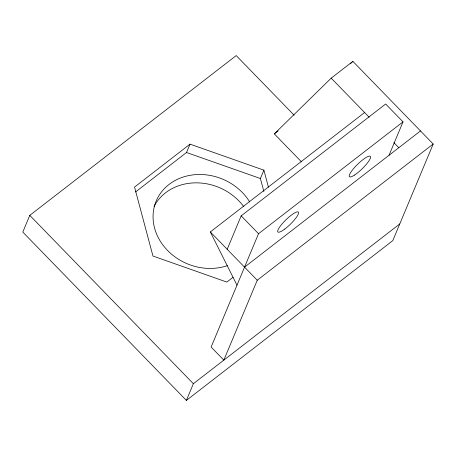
<?xml version="1.0" encoding="UTF-8"?>
<svg xmlns="http://www.w3.org/2000/svg" width="456" height="456" viewBox="0 0 456 456"><rect width="100%" height="100%" fill="white"/><g stroke="black" fill="none" stroke-linecap="round" stroke-linejoin="round"><path stroke-width="0.68" d="M294.194 115.265L236.197 55.581L29.788 215.369L22.8 232.081L186.379 400.419L392.787 240.631L433.2 144.022L352.881 61.36L331.204 78.141L274.318 133.882L301.541 161.903M135.535 191.97L186.521 152.498L190.015 144.142L263.899 170.162L268.453 187.234M227.191 249.29L241.173 215.865L385.662 104.008L403.013 121.866L389.031 155.291M263.864 191.491L260.399 178.518L263.899 170.162M186.379 400.419L193.372 383.707L399.781 223.919M403.013 121.866L258.524 233.717L211.122 347.039L223.833 360.126L257.258 280.229L433.2 144.022M350.339 63.851L352.881 61.36M190.015 144.142L134.548 187.085L152.959 256.044L226.837 282.065L233.005 277.294M274.318 133.882L278.206 130.872M236.989 285.194L210.336 231.939L364.606 112.512M244.541 267.142L420.483 130.94M186.521 152.498L260.399 178.518M331.204 78.141L369.206 117.243M393.859 142.614L398.812 147.715M241.173 215.865L258.524 233.717M210.336 231.939L257.258 280.229M29.788 215.369L193.372 383.707M154.082 206.414A52.856 45.868 22.7 0 1 196.439 182.845A52.856 45.868 22.7 0 1 243.846 206.773M227.436 265.62A52.856 45.868 22.7 0 1 158.825 238.67A52.856 45.868 22.7 0 1 179.903 178.239A52.856 45.868 22.7 0 1 249.666 201.883M284.783 229.049A14.267 3.129 -44.2 0 0 298.401 212.125A14.267 3.129 -44.2 0 0 281.238 224.933A14.267 3.129 -44.2 0 0 284.783 229.049M354.523 175.07A14.581 3.198 -44.2 0 0 370.591 157.098A14.581 3.198 -44.2 0 0 354.574 167.466A14.581 3.198 -44.2 0 0 354.523 175.07"/></g></svg>
